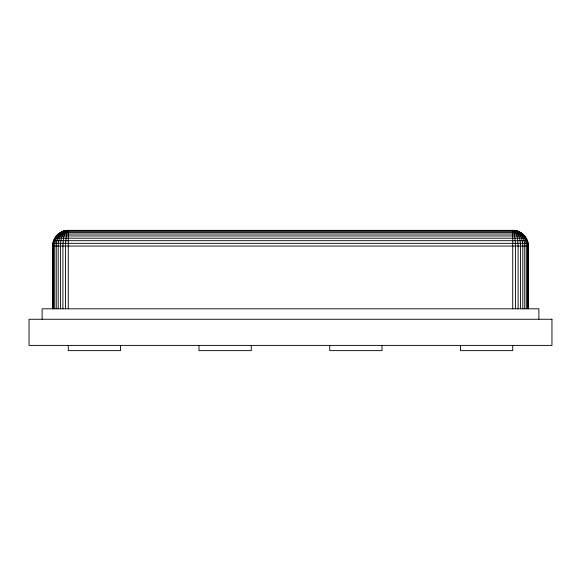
<?xml version="1.0" encoding="UTF-8"?>
<svg xmlns="http://www.w3.org/2000/svg" width="581" height="581" viewBox="0 0 581 581"><rect width="100%" height="100%" fill="white"/><g stroke="black" fill="none" stroke-linecap="round" stroke-linejoin="round"><path stroke-width="0.87" d="M52.581 308.801L52.581 246.053C52.435 237.665 59.879 230.221 68.267 230.366L512.732 230.366C521.121 230.221 528.565 237.665 528.419 246.053L528.419 308.801M68.267 308.801L68.267 230.366L67.338 231.311L66.517 234.034L65.588 243.33L65.544 308.801M62.901 308.801L62.901 246.053C63.416 240.89 62.828 232.959 68.267 230.366C59.916 230.229 52.66 237.76 52.82 246.053L52.82 308.801M53.525 308.801L53.525 246.053C53.35 238.028 60.025 230.287 68.267 230.366C61.622 231.797 60.671 240.411 60.424 246.053L60.424 308.801M54.679 308.801L54.679 246.053C54.498 238.471 60.221 230.396 68.267 230.366C60.932 231.056 58.187 239.742 58.187 246.053L58.187 308.801M68.267 230.366C60.504 230.628 56.11 239.06 56.248 246.053L56.248 308.801M65.544 230.606L515.456 230.606C522.704 231.87 528.26 238.726 528.18 246.053L528.18 308.801M62.901 231.311L518.099 231.311M60.424 232.465L520.576 232.465M58.187 234.034L522.813 234.034M56.248 235.973L524.752 235.973M54.679 238.21L526.321 238.21M53.525 240.687L527.475 240.687M52.82 243.33L528.18 243.33M52.581 246.053L528.419 246.053M512.732 308.801L512.732 230.366L515.412 230.606M515.456 308.801L515.412 243.33L514.483 234.034L513.662 231.311L512.732 230.366C520.975 230.287 527.65 238.028 527.475 246.053L527.475 308.801M518.099 308.801L518.099 246.053C517.584 240.89 518.172 232.959 512.732 230.366C520.779 230.396 526.502 238.471 526.321 246.053L526.321 308.801M520.576 308.801L520.576 246.053C520.329 240.411 519.378 231.797 512.732 230.366C520.496 230.628 524.89 239.06 524.752 246.053L524.752 308.801M512.732 230.366C520.068 231.056 522.813 239.742 522.813 246.053L522.813 308.801M538.877 319.26L538.877 308.801L42.122 308.801L42.122 319.26M512.732 345.404L512.732 350.633L460.442 350.633L460.442 345.404M382.007 345.404L382.007 350.633L329.717 350.633L329.717 345.404M251.282 345.404L251.282 350.633L198.992 350.633L198.992 345.404M120.557 345.404L120.557 350.633L68.267 350.633L68.267 345.404M551.95 319.26L29.05 319.26L29.05 345.404L551.95 345.404L551.95 319.26"/></g></svg>
